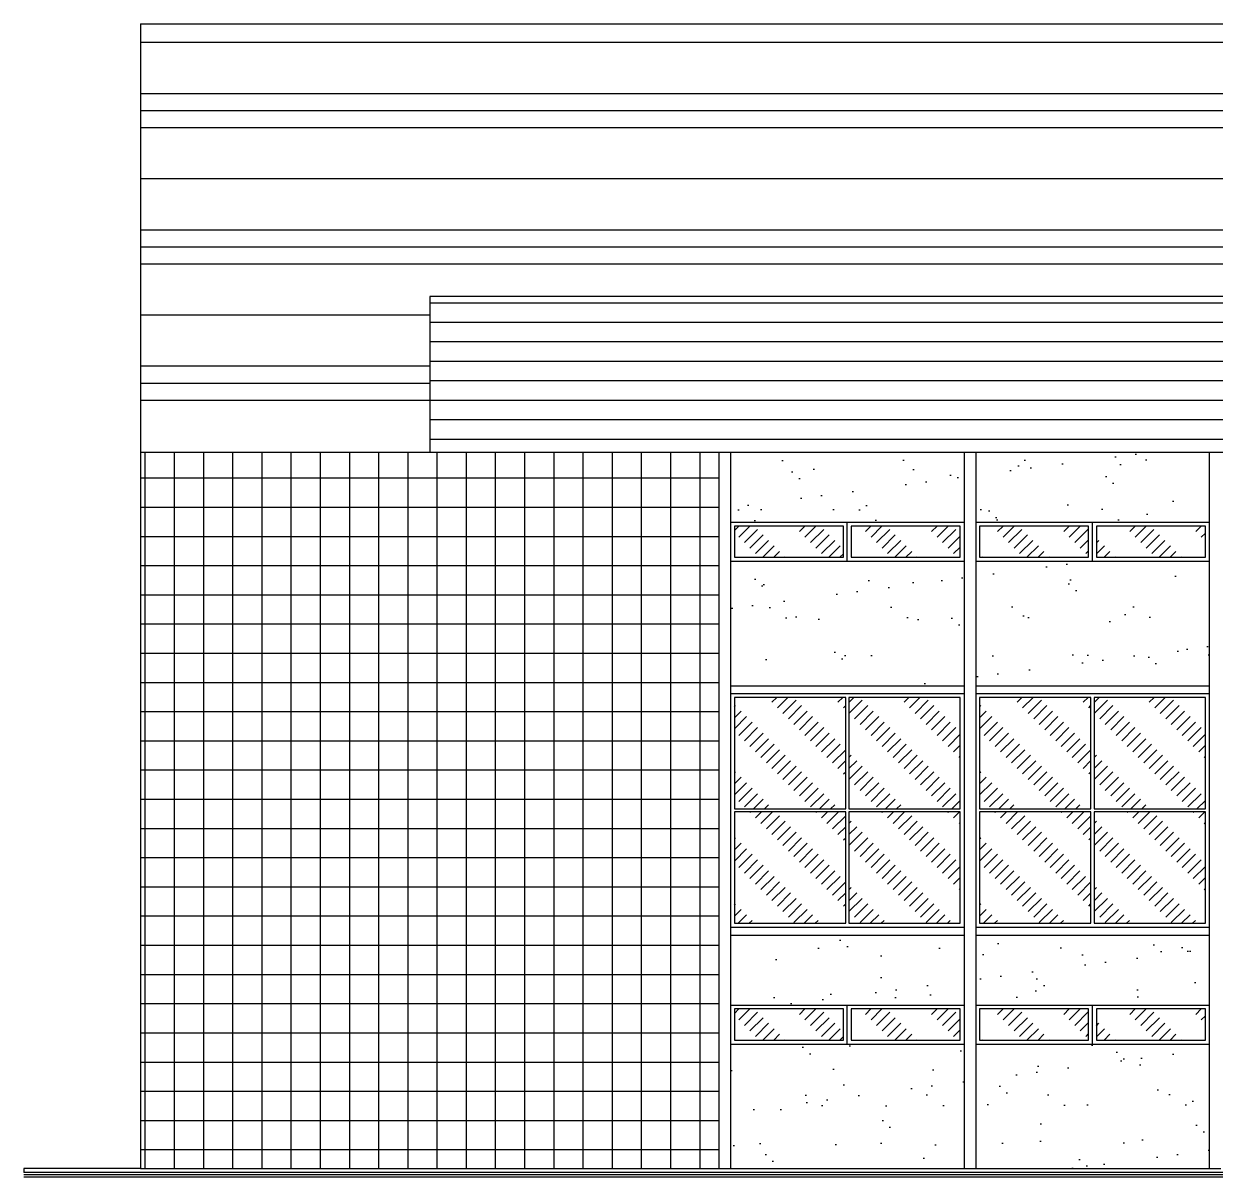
# Model space of a CAD drawing. Extents: x -151 to -2, y -18 to 162.
# Drawn here: x -147.81 to -132.51, y 144.02 to 158.83 of the extents above; entities that cross this region are included whole.
import ezdxf

# ---------------------------------------------------------------- set-up
doc = ezdxf.new("R2010")
doc.units = 0
doc.header["$MEASUREMENT"] = 0
for name, color, linetype in [('ALVENARIA', 7, 'CONTINUOUS'), ('ALVENARIA1', 44, 'CONTINUOUS'), ('ALVENARIA1A', 3, 'CONTINUOUS'), ('ALVENARIA2', 9, 'CONTINUOUS'), ('COBERTURA', 6, 'CONTINUOUS'), ('HATCH', 30, 'CONTINUOUS'), ('JAPOR', 142, 'CONTINUOUS')]:
    doc.layers.add(name, color=color, linetype=linetype)
pattern_1 = [(45, (-6.75, 0), (-0.07071068, 0.07071068), [0.24, -0.36])]

msp = doc.modelspace()

# ---------------------------------------------------------------- hatches: boundary and pattern name
at = {"layer": 'COBERTURA', "linetype": 'Continuous'}
h = msp.add_hatch(dxfattribs=at)
h.set_pattern_fill('LINE', color=256, scale=2, style=0)
h.paths.add_polyline_path([(-90.719, 155.331), (-142.596, 155.331), (-142.596, 153.331), (-90.719, 153.331)])
h.paths.add_polyline_path([(-126.356, 153.691), (-107.347, 153.691), (-107.347, 155.268), (-126.356, 155.268)], flags=24)
at = {"layer": 'HATCH', "linetype": 'Continuous'}
h = msp.add_hatch(dxfattribs=at)
h.set_pattern_fill('NET', color=256, scale=3, style=0)
h.paths.add_polyline_path([(-142.596, 153.331), (-146.31, 153.331), (-146.31, 144.131), (-138.883, 144.131), (-138.883, 153.331)])
h = msp.add_hatch(dxfattribs=at)
h.set_pattern_fill('AR-SAND', color=256, scale=0.5, style=0)
h.paths.add_polyline_path([(-138.733, 153.331), (-138.733, 152.431), (-135.733, 152.431), (-135.733, 153.331)])
h.paths.add_polyline_path([(-132.583, 152.431), (-132.583, 153.331), (-135.583, 153.331), (-135.583, 152.431)])
h.paths.add_polyline_path([(-132.583, 150.331), (-132.583, 151.931), (-135.583, 151.931), (-135.583, 150.331)])
h.paths.add_polyline_path([(-135.733, 151.931), (-138.733, 151.931), (-138.733, 150.331), (-135.733, 150.331)])
at = {"layer": 'HATCH'}
h = msp.add_hatch(dxfattribs=at)
h.set_pattern_fill('ACAD_ISO03W100', color=256, scale=0.02, angle=45, style=0)
h.set_pattern_definition(pattern_1)
h.paths.add_polyline_path([(-138.683, 152.381), (-138.683, 151.981), (-137.283, 151.981), (-137.283, 152.381)])
h.paths.add_polyline_path([(-135.783, 151.981), (-135.783, 152.381), (-137.183, 152.381), (-137.183, 151.981)])
h.paths.add_polyline_path([(-134.133, 151.981), (-134.133, 152.381), (-135.533, 152.381), (-135.533, 151.981)])
h.paths.add_polyline_path([(-132.633, 151.981), (-132.633, 152.381), (-134.033, 152.381), (-134.033, 151.981)])
h = msp.add_hatch(dxfattribs=at)
h.set_pattern_fill('ACAD_ISO03W100', color=256, scale=0.02, angle=45, style=0)
h.set_pattern_definition(pattern_1)
h.paths.add_polyline_path([(-137.253, 150.181), (-138.683, 150.181), (-138.683, 148.751), (-137.253, 148.751)])
h.paths.add_polyline_path([(-137.213, 148.751), (-135.783, 148.751), (-135.783, 150.181), (-137.213, 150.181)])
h.paths.add_polyline_path([(-137.213, 148.711), (-137.213, 147.281), (-135.783, 147.281), (-135.783, 148.711)])
h.paths.add_polyline_path([(-138.683, 148.711), (-138.683, 147.281), (-137.253, 147.281), (-137.253, 148.711)])
h = msp.add_hatch(dxfattribs=at)
h.set_pattern_fill('ACAD_ISO03W100', color=256, scale=0.02, angle=45, style=0)
h.set_pattern_definition([(45, (-3.6, 0), (-0.07071068, 0.07071068), [0.24, -0.36])])
h.paths.add_polyline_path([(-134.103, 150.181), (-135.533, 150.181), (-135.533, 148.751), (-134.103, 148.751)])
h.paths.add_polyline_path([(-134.063, 148.751), (-132.633, 148.751), (-132.633, 150.181), (-134.063, 150.181)])
h.paths.add_polyline_path([(-134.063, 148.711), (-134.063, 147.281), (-132.633, 147.281), (-132.633, 148.711)])
h.paths.add_polyline_path([(-135.533, 148.711), (-135.533, 147.281), (-134.103, 147.281), (-134.103, 148.711)])
at = {"layer": 'HATCH', "linetype": 'Continuous'}
h = msp.add_hatch(dxfattribs=at)
h.set_pattern_fill('AR-SAND', color=256, scale=0.5, style=0)
h.paths.add_polyline_path([(-135.733, 146.231), (-135.733, 147.131), (-138.733, 147.131), (-138.733, 146.231)])
h.paths.add_polyline_path([(-132.583, 146.231), (-132.583, 147.131), (-135.583, 147.131), (-135.583, 146.231)])
h.paths.add_polyline_path([(-135.583, 145.731), (-135.583, 144.131), (-132.583, 144.131), (-132.583, 145.731)])
h.paths.add_polyline_path([(-138.733, 145.731), (-138.733, 144.131), (-135.733, 144.131), (-135.733, 145.731)])
at = {"layer": 'HATCH'}
h = msp.add_hatch(dxfattribs=at)
h.set_pattern_fill('ACAD_ISO03W100', color=256, scale=0.02, angle=45, style=0)
h.set_pattern_definition([(45, (-6.75, -6.2), (-0.07071068, 0.07071068), [0.24, -0.36])])
h.paths.add_polyline_path([(-138.683, 146.181), (-138.683, 145.781), (-137.283, 145.781), (-137.283, 146.181)])
h.paths.add_polyline_path([(-135.783, 145.781), (-135.783, 146.181), (-137.183, 146.181), (-137.183, 145.781)])
h.paths.add_polyline_path([(-134.133, 145.781), (-134.133, 146.181), (-135.533, 146.181), (-135.533, 145.781)])
h.paths.add_polyline_path([(-132.633, 145.781), (-132.633, 146.181), (-134.033, 146.181), (-134.033, 145.781)])

# ---------------------------------------------------------------- linework, layer by layer
at = {"layer": 'ALVENARIA'}
for p, q in [((-146.31, 153.331), (-146.31, 144.131)), ((-146.31, 153.331), (-142.596, 153.331)), ((-138.883, 153.331), (-138.883, 144.131)), ((-138.733, 153.331), (-138.733, 144.131)), ((-135.733, 153.331), (-135.733, 144.131)), ((-135.583, 153.331), (-135.583, 144.131)), ((-132.583, 153.331), (-132.583, 144.131)), ((-138.733, 147.131), (-135.733, 147.131)), ((-135.583, 147.131), (-132.583, 147.131)), ((-146.31, 144.131), (-132.583, 144.131)), ((-132.583, 144.131), (-132.433, 144.131))]:
    msp.add_line(p, q, dxfattribs=at)
at = {"layer": 'ALVENARIA1'}
for p, q in [((-138.733, 152.431), (-135.733, 152.431)), ((-137.233, 151.931), (-137.233, 152.431)), ((-135.583, 152.431), (-132.583, 152.431)), ((-134.083, 151.931), (-134.083, 152.431)), ((-138.733, 151.931), (-135.733, 151.931)), ((-135.583, 151.931), (-132.583, 151.931)), ((-138.733, 150.331), (-135.733, 150.331)), ((-135.583, 150.331), (-132.583, 150.331)), ((-138.733, 150.231), (-135.733, 150.231)), ((-135.733, 150.231), (-135.733, 147.231)), ((-135.583, 150.231), (-132.583, 150.231)), ((-138.733, 147.231), (-135.733, 147.231)), ((-135.583, 147.231), (-132.583, 147.231)), ((-138.733, 146.231), (-135.733, 146.231)), ((-137.233, 145.731), (-137.233, 146.231)), ((-135.583, 146.231), (-132.583, 146.231)), ((-134.083, 145.731), (-134.083, 146.231)), ((-138.733, 145.731), (-135.733, 145.731)), ((-135.583, 145.731), (-132.583, 145.731)), ((-147.81, 144.131), (-147.81, 144.081)), ((-146.31, 144.131), (-147.81, 144.131))]:
    msp.add_line(p, q, dxfattribs=at)
at = {"layer": 'ALVENARIA1A'}
msp.add_lwpolyline([(-142.596, 153.331), (-90.719, 153.331), (-90.719, 155.331), (-142.596, 155.331)], close=True, dxfattribs=at)
at = {"layer": 'ALVENARIA2'}
for p, q in [((-85.505, 144.081), (-147.81, 144.081)), ((-85.505, 144.051), (-147.81, 144.051)), ((-85.505, 144.021), (-147.81, 144.021))]:
    msp.add_line(p, q, dxfattribs=at)
at = {"layer": 'COBERTURA'}
for p, q in [((-146.31, 158.831), (-146.31, 153.331)), ((-146.31, 158.831), (-87.005, 158.831)), ((-146.31, 158.594), (-87.005, 158.594)), ((-146.31, 157.938), (-87.005, 157.938)), ((-146.31, 157.719), (-87.005, 157.719)), ((-146.31, 157.5), (-87.005, 157.5)), ((-146.31, 156.844), (-87.005, 156.844)), ((-146.31, 156.188), (-87.005, 156.188)), ((-146.31, 155.969), (-87.005, 155.969)), ((-146.31, 155.75), (-87.005, 155.75)), ((-146.31, 155.094), (-142.596, 155.094)), ((-146.31, 154.438), (-142.596, 154.438)), ((-146.31, 154.219), (-142.596, 154.219)), ((-146.31, 154), (-142.596, 154))]:
    msp.add_line(p, q, dxfattribs=at)
at = {"layer": 'JAPOR'}
for points in [[(-138.683, 151.981), (-137.283, 151.981), (-137.283, 152.381), (-138.683, 152.381)], [(-137.183, 151.981), (-135.783, 151.981), (-135.783, 152.381), (-137.183, 152.381)], [(-135.533, 151.981), (-134.133, 151.981), (-134.133, 152.381), (-135.533, 152.381)], [(-134.033, 151.981), (-132.633, 151.981), (-132.633, 152.381), (-134.033, 152.381)], [(-138.683, 148.751), (-137.253, 148.751), (-137.253, 150.181), (-138.683, 150.181)], [(-137.213, 148.751), (-135.783, 148.751), (-135.783, 150.181), (-137.213, 150.181)], [(-135.533, 148.751), (-134.103, 148.751), (-134.103, 150.181), (-135.533, 150.181)], [(-134.063, 148.751), (-132.633, 148.751), (-132.633, 150.181), (-134.063, 150.181)], [(-138.683, 147.281), (-137.253, 147.281), (-137.253, 148.711), (-138.683, 148.711)], [(-137.213, 147.281), (-135.783, 147.281), (-135.783, 148.711), (-137.213, 148.711)], [(-135.533, 147.281), (-134.103, 147.281), (-134.103, 148.711), (-135.533, 148.711)], [(-134.063, 147.281), (-132.633, 147.281), (-132.633, 148.711), (-134.063, 148.711)], [(-138.683, 145.781), (-137.283, 145.781), (-137.283, 146.181), (-138.683, 146.181)], [(-137.183, 145.781), (-135.783, 145.781), (-135.783, 146.181), (-137.183, 146.181)], [(-135.533, 145.781), (-134.133, 145.781), (-134.133, 146.181), (-135.533, 146.181)], [(-134.033, 145.781), (-132.633, 145.781), (-132.633, 146.181), (-134.033, 146.181)]]:
    msp.add_lwpolyline(points, close=True, dxfattribs=at)

doc.saveas('drawing.dxf')
